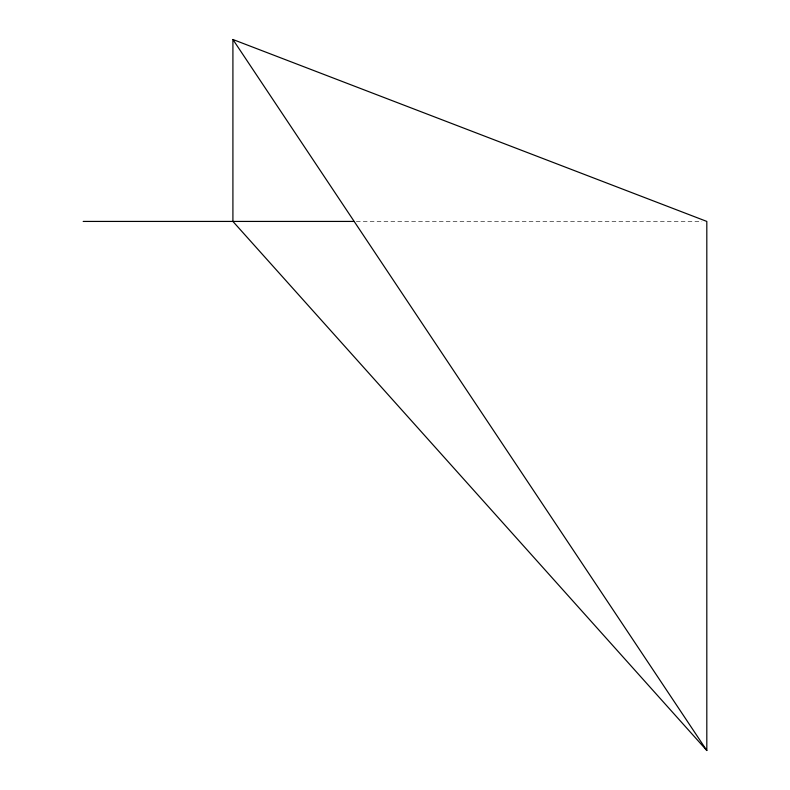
<?xml version="1.0" encoding="UTF-8"?>
<svg xmlns="http://www.w3.org/2000/svg" width="790" height="790" viewBox="0 0 790 790"><rect width="100%" height="100%" fill="white"/><g stroke="black" fill="none" stroke-linecap="round" stroke-linejoin="round"><path stroke-width="0.59" stroke-dasharray="3.95 2.96" d="M356.329 221.427L701.875 221.427"/><path stroke-width="1.19" d="M83.187 221.427L353.861 221.427M232.912 39.5L706.813 221.427L706.813 750.5L232.912 221.427L232.912 39.5L706.813 750.5"/></g></svg>
